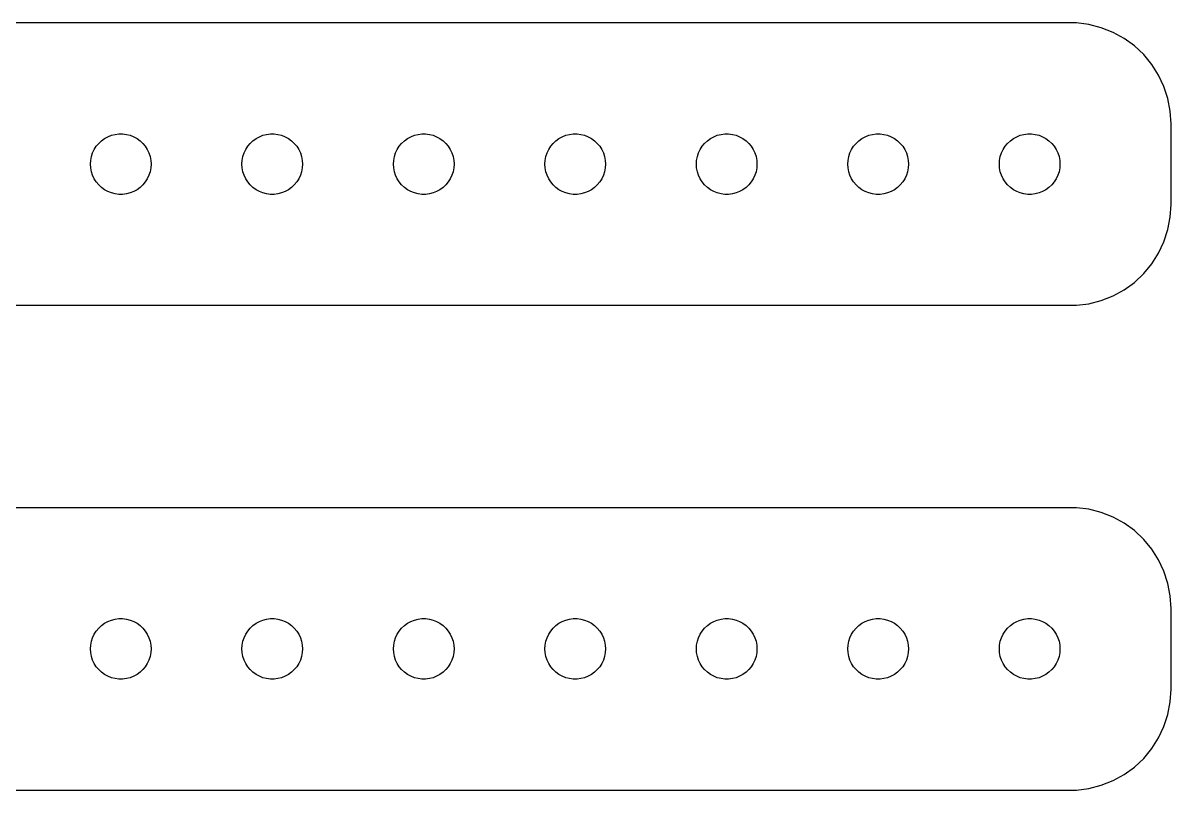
# Model space of a CAD drawing. Header units: metres. Extents: x -224 to 224, y 41 to 79.
# Drawn here: x 167.7 to 224.5, y 41 to 79 of the extents above; entities that cross this region are included whole.
import ezdxf

# ---------------------------------------------------------------- set-up
doc = ezdxf.new("R2010")
doc.units = ezdxf.units.M

msp = doc.modelspace()

# ---------------------------------------------------------------- linework, layer by layer
for p, q in [((219.814, 78.9901), (-219.814, 78.9901)), ((220.437, 78.9114), (219.814, 78.9901)), ((221.045, 78.7553), (220.437, 78.9114)), ((221.629, 78.5241), (221.045, 78.7553)), ((222.179, 78.2216), (221.629, 78.5241)), ((222.687, 77.8526), (222.179, 78.2216)), ((223.145, 77.4227), (222.687, 77.8526)), ((223.545, 76.9389), (223.145, 77.4227)), ((223.882, 76.4088), (223.545, 76.9389)), ((224.149, 75.8406), (223.882, 76.4088)), ((224.343, 75.2434), (224.149, 75.8406)), ((224.461, 74.6267), (224.343, 75.2434)), ((224.5, 74), (224.461, 74.6267)), ((224.5, 70), (224.5, 74)), ((171.696, 73.2665), (171.861, 73.3572)), ((171.861, 73.3572), (172.036, 73.4266)), ((172.036, 73.4266), (172.219, 73.4734)), ((172.219, 73.4734), (172.406, 73.497)), ((172.406, 73.497), (172.594, 73.497)), ((172.594, 73.497), (172.781, 73.4734)), ((172.781, 73.4734), (172.964, 73.4266)), ((172.964, 73.4266), (173.139, 73.3572)), ((173.139, 73.3572), (173.304, 73.2665)), ((179.196, 73.2665), (179.361, 73.3572)), ((179.361, 73.3572), (179.536, 73.4266)), ((179.536, 73.4266), (179.719, 73.4734)), ((179.719, 73.4734), (179.906, 73.497)), ((179.906, 73.497), (180.094, 73.497)), ((180.094, 73.497), (180.281, 73.4734)), ((180.281, 73.4734), (180.464, 73.4266)), ((180.464, 73.4266), (180.639, 73.3572)), ((180.639, 73.3572), (180.804, 73.2665)), ((186.696, 73.2665), (186.861, 73.3572)), ((186.861, 73.3572), (187.036, 73.4266)), ((187.036, 73.4266), (187.219, 73.4734)), ((187.219, 73.4734), (187.406, 73.497)), ((187.406, 73.497), (187.594, 73.497)), ((187.594, 73.497), (187.781, 73.4734)), ((187.781, 73.4734), (187.964, 73.4266)), ((187.964, 73.4266), (188.139, 73.3572)), ((188.139, 73.3572), (188.304, 73.2665)), ((194.196, 73.2665), (194.361, 73.3572)), ((194.361, 73.3572), (194.536, 73.4266)), ((194.536, 73.4266), (194.719, 73.4734)), ((194.719, 73.4734), (194.906, 73.497)), ((194.906, 73.497), (195.094, 73.497)), ((195.094, 73.497), (195.281, 73.4734)), ((195.281, 73.4734), (195.464, 73.4266)), ((195.464, 73.4266), (195.639, 73.3572)), ((195.639, 73.3572), (195.804, 73.2665)), ((201.696, 73.2665), (201.861, 73.3572)), ((201.861, 73.3572), (202.036, 73.4266)), ((202.036, 73.4266), (202.219, 73.4734)), ((202.219, 73.4734), (202.406, 73.497)), ((202.406, 73.497), (202.594, 73.497)), ((202.594, 73.497), (202.781, 73.4734)), ((202.781, 73.4734), (202.964, 73.4266)), ((202.964, 73.4266), (203.139, 73.3572)), ((203.139, 73.3572), (203.304, 73.2665)), ((209.196, 73.2665), (209.361, 73.3572)), ((209.361, 73.3572), (209.536, 73.4266)), ((209.536, 73.4266), (209.719, 73.4734)), ((209.719, 73.4734), (209.906, 73.497)), ((209.906, 73.497), (210.094, 73.497)), ((210.094, 73.497), (210.281, 73.4734)), ((210.281, 73.4734), (210.464, 73.4266)), ((210.464, 73.4266), (210.639, 73.3572)), ((210.639, 73.3572), (210.804, 73.2665)), ((216.696, 73.2665), (216.861, 73.3572)), ((216.861, 73.3572), (217.036, 73.4266)), ((217.036, 73.4266), (217.219, 73.4734)), ((217.219, 73.4734), (217.406, 73.497)), ((217.406, 73.497), (217.594, 73.497)), ((217.594, 73.497), (217.781, 73.4734)), ((217.781, 73.4734), (217.964, 73.4266)), ((217.964, 73.4266), (218.139, 73.3572)), ((218.139, 73.3572), (218.304, 73.2665)), ((171.186, 72.7226), (171.286, 72.8817)), ((171.286, 72.8817), (171.407, 73.0268)), ((171.407, 73.0268), (171.544, 73.1558)), ((171.544, 73.1558), (171.696, 73.2665)), ((173.304, 73.2665), (173.456, 73.1558)), ((173.456, 73.1558), (173.593, 73.0268)), ((173.593, 73.0268), (173.714, 72.8817)), ((173.714, 72.8817), (173.814, 72.7226)), ((178.686, 72.7226), (178.786, 72.8817)), ((178.786, 72.8817), (178.907, 73.0268)), ((178.907, 73.0268), (179.044, 73.1558)), ((179.044, 73.1558), (179.196, 73.2665)), ((180.804, 73.2665), (180.956, 73.1558)), ((180.956, 73.1558), (181.093, 73.0268)), ((181.093, 73.0268), (181.214, 72.8817)), ((181.214, 72.8817), (181.314, 72.7226)), ((186.186, 72.7226), (186.286, 72.8817)), ((186.286, 72.8817), (186.407, 73.0268)), ((186.407, 73.0268), (186.544, 73.1558)), ((186.544, 73.1558), (186.696, 73.2665)), ((188.304, 73.2665), (188.456, 73.1558)), ((188.456, 73.1558), (188.593, 73.0268)), ((188.593, 73.0268), (188.714, 72.8817)), ((188.714, 72.8817), (188.814, 72.7226)), ((193.686, 72.7226), (193.786, 72.8817)), ((193.786, 72.8817), (193.907, 73.0268)), ((193.907, 73.0268), (194.044, 73.1558)), ((194.044, 73.1558), (194.196, 73.2665)), ((195.804, 73.2665), (195.956, 73.1558)), ((195.956, 73.1558), (196.093, 73.0268)), ((196.093, 73.0268), (196.214, 72.8817)), ((196.214, 72.8817), (196.314, 72.7226)), ((201.186, 72.7226), (201.286, 72.8817)), ((201.286, 72.8817), (201.407, 73.0268)), ((201.407, 73.0268), (201.544, 73.1558)), ((201.544, 73.1558), (201.696, 73.2665)), ((203.304, 73.2665), (203.456, 73.1558)), ((203.456, 73.1558), (203.593, 73.0268)), ((203.593, 73.0268), (203.714, 72.8817)), ((203.714, 72.8817), (203.814, 72.7226)), ((208.686, 72.7226), (208.786, 72.8817)), ((208.786, 72.8817), (208.907, 73.0268)), ((208.907, 73.0268), (209.044, 73.1558)), ((209.044, 73.1558), (209.196, 73.2665)), ((210.804, 73.2665), (210.956, 73.1558)), ((210.956, 73.1558), (211.093, 73.0268)), ((211.093, 73.0268), (211.214, 72.8817)), ((211.214, 72.8817), (211.314, 72.7226)), ((216.186, 72.7226), (216.286, 72.8817)), ((216.286, 72.8817), (216.407, 73.0268)), ((216.407, 73.0268), (216.544, 73.1558)), ((216.544, 73.1558), (216.696, 73.2665)), ((218.304, 73.2665), (218.456, 73.1558)), ((218.456, 73.1558), (218.593, 73.0268)), ((218.593, 73.0268), (218.714, 72.8817)), ((218.714, 72.8817), (218.814, 72.7226)), ((171.012, 72.188), (171.047, 72.373)), ((171.047, 72.373), (171.105, 72.5522)), ((171.105, 72.5522), (171.186, 72.7226)), ((173.814, 72.7226), (173.895, 72.5522)), ((173.895, 72.5522), (173.953, 72.373)), ((173.953, 72.373), (173.988, 72.188)), ((178.512, 72.188), (178.547, 72.373)), ((178.547, 72.373), (178.605, 72.5522)), ((178.605, 72.5522), (178.686, 72.7226)), ((181.314, 72.7226), (181.395, 72.5522)), ((181.395, 72.5522), (181.453, 72.373)), ((181.453, 72.373), (181.488, 72.188)), ((186.012, 72.188), (186.047, 72.373)), ((186.047, 72.373), (186.105, 72.5522)), ((186.105, 72.5522), (186.186, 72.7226)), ((188.814, 72.7226), (188.895, 72.5522)), ((188.895, 72.5522), (188.953, 72.373)), ((188.953, 72.373), (188.988, 72.188)), ((193.512, 72.188), (193.547, 72.373)), ((193.547, 72.373), (193.605, 72.5522)), ((193.605, 72.5522), (193.686, 72.7226)), ((196.314, 72.7226), (196.395, 72.5522)), ((196.395, 72.5522), (196.453, 72.373)), ((196.453, 72.373), (196.488, 72.188)), ((201.012, 72.188), (201.047, 72.373)), ((201.047, 72.373), (201.105, 72.5522)), ((201.105, 72.5522), (201.186, 72.7226)), ((203.814, 72.7226), (203.895, 72.5522)), ((203.895, 72.5522), (203.953, 72.373)), ((203.953, 72.373), (203.988, 72.188)), ((208.512, 72.188), (208.547, 72.373)), ((208.547, 72.373), (208.605, 72.5522)), ((208.605, 72.5522), (208.686, 72.7226)), ((211.314, 72.7226), (211.395, 72.5522)), ((211.395, 72.5522), (211.453, 72.373)), ((211.453, 72.373), (211.488, 72.188)), ((216.012, 72.188), (216.047, 72.373)), ((216.047, 72.373), (216.105, 72.5522)), ((216.105, 72.5522), (216.186, 72.7226)), ((218.814, 72.7226), (218.895, 72.5522)), ((218.895, 72.5522), (218.953, 72.373)), ((218.953, 72.373), (218.988, 72.188)), ((171, 72), (171.012, 72.188)), ((171.012, 71.812), (171, 72)), ((171.047, 71.627), (171.012, 71.812)), ((171.105, 71.4478), (171.047, 71.627)), ((173.953, 71.627), (173.895, 71.4478)), ((173.988, 71.812), (173.953, 71.627)), ((173.988, 72.188), (174, 72)), ((174, 72), (173.988, 71.812)), ((178.5, 72), (178.512, 72.188)), ((178.512, 71.812), (178.5, 72)), ((178.547, 71.627), (178.512, 71.812)), ((178.605, 71.4478), (178.547, 71.627)), ((181.453, 71.627), (181.395, 71.4478)), ((181.488, 71.812), (181.453, 71.627)), ((181.488, 72.188), (181.5, 72)), ((181.5, 72), (181.488, 71.812)), ((186, 72), (186.012, 72.188)), ((186.012, 71.812), (186, 72)), ((186.047, 71.627), (186.012, 71.812)), ((186.105, 71.4478), (186.047, 71.627)), ((188.953, 71.627), (188.895, 71.4478)), ((188.988, 71.812), (188.953, 71.627)), ((188.988, 72.188), (189, 72)), ((189, 72), (188.988, 71.812)), ((193.5, 72), (193.512, 72.188)), ((193.512, 71.812), (193.5, 72)), ((193.547, 71.627), (193.512, 71.812)), ((193.605, 71.4478), (193.547, 71.627)), ((196.453, 71.627), (196.395, 71.4478)), ((196.488, 71.812), (196.453, 71.627)), ((196.488, 72.188), (196.5, 72)), ((196.5, 72), (196.488, 71.812)), ((201, 72), (201.012, 72.188)), ((201.012, 71.812), (201, 72)), ((201.047, 71.627), (201.012, 71.812)), ((201.105, 71.4478), (201.047, 71.627)), ((203.953, 71.627), (203.895, 71.4478)), ((203.988, 71.812), (203.953, 71.627)), ((203.988, 72.188), (204, 72)), ((204, 72), (203.988, 71.812)), ((208.5, 72), (208.512, 72.188)), ((208.512, 71.812), (208.5, 72)), ((208.547, 71.627), (208.512, 71.812)), ((208.605, 71.4478), (208.547, 71.627)), ((211.453, 71.627), (211.395, 71.4478)), ((211.488, 71.812), (211.453, 71.627)), ((211.488, 72.188), (211.5, 72)), ((211.5, 72), (211.488, 71.812)), ((216, 72), (216.012, 72.188)), ((216.012, 71.812), (216, 72)), ((216.047, 71.627), (216.012, 71.812)), ((216.105, 71.4478), (216.047, 71.627)), ((218.953, 71.627), (218.895, 71.4478)), ((218.988, 71.812), (218.953, 71.627)), ((218.988, 72.188), (219, 72)), ((219, 72), (218.988, 71.812)), ((171.186, 71.2774), (171.105, 71.4478)), ((171.286, 71.1183), (171.186, 71.2774)), ((171.407, 70.9732), (171.286, 71.1183)), ((173.714, 71.1183), (173.593, 70.9732)), ((173.814, 71.2774), (173.714, 71.1183)), ((173.895, 71.4478), (173.814, 71.2774)), ((178.686, 71.2774), (178.605, 71.4478)), ((178.786, 71.1183), (178.686, 71.2774)), ((178.907, 70.9732), (178.786, 71.1183)), ((181.214, 71.1183), (181.093, 70.9732)), ((181.314, 71.2774), (181.214, 71.1183)), ((181.395, 71.4478), (181.314, 71.2774)), ((186.186, 71.2774), (186.105, 71.4478)), ((186.286, 71.1183), (186.186, 71.2774)), ((186.407, 70.9732), (186.286, 71.1183)), ((188.714, 71.1183), (188.593, 70.9732)), ((188.814, 71.2774), (188.714, 71.1183)), ((188.895, 71.4478), (188.814, 71.2774)), ((193.686, 71.2774), (193.605, 71.4478)), ((193.786, 71.1183), (193.686, 71.2774)), ((193.907, 70.9732), (193.786, 71.1183)), ((196.214, 71.1183), (196.093, 70.9732)), ((196.314, 71.2774), (196.214, 71.1183)), ((196.395, 71.4478), (196.314, 71.2774)), ((201.186, 71.2774), (201.105, 71.4478)), ((201.286, 71.1183), (201.186, 71.2774)), ((201.407, 70.9732), (201.286, 71.1183)), ((203.714, 71.1183), (203.593, 70.9732)), ((203.814, 71.2774), (203.714, 71.1183)), ((203.895, 71.4478), (203.814, 71.2774)), ((208.686, 71.2774), (208.605, 71.4478)), ((208.786, 71.1183), (208.686, 71.2774)), ((208.907, 70.9732), (208.786, 71.1183)), ((211.214, 71.1183), (211.093, 70.9732)), ((211.314, 71.2774), (211.214, 71.1183)), ((211.395, 71.4478), (211.314, 71.2774)), ((216.186, 71.2774), (216.105, 71.4478)), ((216.286, 71.1183), (216.186, 71.2774)), ((216.407, 70.9732), (216.286, 71.1183)), ((218.714, 71.1183), (218.593, 70.9732)), ((218.814, 71.2774), (218.714, 71.1183)), ((218.895, 71.4478), (218.814, 71.2774)), ((171.544, 70.8442), (171.407, 70.9732)), ((171.696, 70.7335), (171.544, 70.8442)), ((171.861, 70.6428), (171.696, 70.7335)), ((172.036, 70.5734), (171.861, 70.6428)), ((172.219, 70.5266), (172.036, 70.5734)), ((172.406, 70.503), (172.219, 70.5266)), ((172.594, 70.503), (172.406, 70.503)), ((172.781, 70.5266), (172.594, 70.503)), ((172.964, 70.5734), (172.781, 70.5266)), ((173.139, 70.6428), (172.964, 70.5734)), ((173.304, 70.7335), (173.139, 70.6428)), ((173.456, 70.8442), (173.304, 70.7335)), ((173.593, 70.9732), (173.456, 70.8442)), ((179.044, 70.8442), (178.907, 70.9732)), ((179.196, 70.7335), (179.044, 70.8442)), ((179.361, 70.6428), (179.196, 70.7335)), ((179.536, 70.5734), (179.361, 70.6428)), ((179.719, 70.5266), (179.536, 70.5734)), ((179.906, 70.503), (179.719, 70.5266)), ((180.094, 70.503), (179.906, 70.503)), ((180.281, 70.5266), (180.094, 70.503)), ((180.464, 70.5734), (180.281, 70.5266)), ((180.639, 70.6428), (180.464, 70.5734)), ((180.804, 70.7335), (180.639, 70.6428)), ((180.956, 70.8442), (180.804, 70.7335)), ((181.093, 70.9732), (180.956, 70.8442)), ((186.544, 70.8442), (186.407, 70.9732)), ((186.696, 70.7335), (186.544, 70.8442)), ((186.861, 70.6428), (186.696, 70.7335)), ((187.036, 70.5734), (186.861, 70.6428)), ((187.219, 70.5266), (187.036, 70.5734)), ((187.406, 70.503), (187.219, 70.5266)), ((187.594, 70.503), (187.406, 70.503)), ((187.781, 70.5266), (187.594, 70.503)), ((187.964, 70.5734), (187.781, 70.5266)), ((188.139, 70.6428), (187.964, 70.5734)), ((188.304, 70.7335), (188.139, 70.6428)), ((188.456, 70.8442), (188.304, 70.7335)), ((188.593, 70.9732), (188.456, 70.8442)), ((194.044, 70.8442), (193.907, 70.9732)), ((194.196, 70.7335), (194.044, 70.8442)), ((194.361, 70.6428), (194.196, 70.7335)), ((194.536, 70.5734), (194.361, 70.6428)), ((194.719, 70.5266), (194.536, 70.5734)), ((194.906, 70.503), (194.719, 70.5266)), ((195.094, 70.503), (194.906, 70.503)), ((195.281, 70.5266), (195.094, 70.503)), ((195.464, 70.5734), (195.281, 70.5266)), ((195.639, 70.6428), (195.464, 70.5734)), ((195.804, 70.7335), (195.639, 70.6428)), ((195.956, 70.8442), (195.804, 70.7335)), ((196.093, 70.9732), (195.956, 70.8442)), ((201.544, 70.8442), (201.407, 70.9732)), ((201.696, 70.7335), (201.544, 70.8442)), ((201.861, 70.6428), (201.696, 70.7335)), ((202.036, 70.5734), (201.861, 70.6428)), ((202.219, 70.5266), (202.036, 70.5734)), ((202.406, 70.503), (202.219, 70.5266)), ((202.594, 70.503), (202.406, 70.503)), ((202.781, 70.5266), (202.594, 70.503)), ((202.964, 70.5734), (202.781, 70.5266)), ((203.139, 70.6428), (202.964, 70.5734)), ((203.304, 70.7335), (203.139, 70.6428)), ((203.456, 70.8442), (203.304, 70.7335)), ((203.593, 70.9732), (203.456, 70.8442)), ((209.044, 70.8442), (208.907, 70.9732)), ((209.196, 70.7335), (209.044, 70.8442)), ((209.361, 70.6428), (209.196, 70.7335)), ((209.536, 70.5734), (209.361, 70.6428)), ((209.719, 70.5266), (209.536, 70.5734)), ((209.906, 70.503), (209.719, 70.5266)), ((210.094, 70.503), (209.906, 70.503)), ((210.281, 70.5266), (210.094, 70.503)), ((210.464, 70.5734), (210.281, 70.5266)), ((210.639, 70.6428), (210.464, 70.5734)), ((210.804, 70.7335), (210.639, 70.6428)), ((210.956, 70.8442), (210.804, 70.7335)), ((211.093, 70.9732), (210.956, 70.8442)), ((216.544, 70.8442), (216.407, 70.9732)), ((216.696, 70.7335), (216.544, 70.8442)), ((216.861, 70.6428), (216.696, 70.7335)), ((217.036, 70.5734), (216.861, 70.6428)), ((217.219, 70.5266), (217.036, 70.5734)), ((217.406, 70.503), (217.219, 70.5266)), ((217.594, 70.503), (217.406, 70.503)), ((217.781, 70.5266), (217.594, 70.503)), ((217.964, 70.5734), (217.781, 70.5266)), ((218.139, 70.6428), (217.964, 70.5734)), ((218.304, 70.7335), (218.139, 70.6428)), ((218.456, 70.8442), (218.304, 70.7335)), ((218.593, 70.9732), (218.456, 70.8442)), ((224.461, 69.3733), (224.5, 70)), ((224.343, 68.7566), (224.461, 69.3733)), ((224.149, 68.1594), (224.343, 68.7566)), ((223.882, 67.5912), (224.149, 68.1594)), ((223.545, 67.0611), (223.882, 67.5912)), ((222.687, 66.1474), (223.145, 66.5773)), ((223.145, 66.5773), (223.545, 67.0611)), ((222.179, 65.7784), (222.687, 66.1474)), ((221.045, 65.2447), (221.629, 65.4759)), ((221.629, 65.4759), (222.179, 65.7784)), ((-219.814, 65.0099), (219.814, 65.0099)), ((219.814, 65.0099), (220.437, 65.0886)), ((220.437, 65.0886), (221.045, 65.2447)), ((219.814, 54.9901), (-219.814, 54.9901)), ((220.437, 54.9114), (219.814, 54.9901)), ((221.045, 54.7553), (220.437, 54.9114)), ((221.629, 54.5241), (221.045, 54.7553)), ((222.179, 54.2216), (221.629, 54.5241)), ((222.687, 53.8526), (222.179, 54.2216)), ((223.145, 53.4227), (222.687, 53.8526)), ((223.545, 52.9389), (223.145, 53.4227)), ((223.882, 52.4088), (223.545, 52.9389)), ((224.149, 51.8406), (223.882, 52.4088)), ((224.343, 51.2434), (224.149, 51.8406)), ((224.461, 50.6267), (224.343, 51.2434)), ((224.5, 50), (224.461, 50.6267)), ((172.036, 49.4266), (172.219, 49.4734)), ((172.219, 49.4734), (172.406, 49.497)), ((172.406, 49.497), (172.594, 49.497)), ((172.594, 49.497), (172.781, 49.4734)), ((172.781, 49.4734), (172.964, 49.4266)), ((179.536, 49.4266), (179.719, 49.4734)), ((179.719, 49.4734), (179.906, 49.497)), ((179.906, 49.497), (180.094, 49.497)), ((180.094, 49.497), (180.281, 49.4734)), ((180.281, 49.4734), (180.464, 49.4266)), ((187.036, 49.4266), (187.219, 49.4734)), ((187.219, 49.4734), (187.406, 49.497)), ((187.406, 49.497), (187.594, 49.497)), ((187.594, 49.497), (187.781, 49.4734)), ((187.781, 49.4734), (187.964, 49.4266)), ((194.536, 49.4266), (194.719, 49.4734)), ((194.719, 49.4734), (194.906, 49.497)), ((194.906, 49.497), (195.094, 49.497)), ((195.094, 49.497), (195.281, 49.4734)), ((195.281, 49.4734), (195.464, 49.4266)), ((202.036, 49.4266), (202.219, 49.4734)), ((202.219, 49.4734), (202.406, 49.497)), ((202.406, 49.497), (202.594, 49.497)), ((202.594, 49.497), (202.781, 49.4734)), ((202.781, 49.4734), (202.964, 49.4266)), ((209.536, 49.4266), (209.719, 49.4734)), ((209.719, 49.4734), (209.906, 49.497)), ((209.906, 49.497), (210.094, 49.497)), ((210.094, 49.497), (210.281, 49.4734)), ((210.281, 49.4734), (210.464, 49.4266)), ((217.036, 49.4266), (217.219, 49.4734)), ((217.219, 49.4734), (217.406, 49.497)), ((217.406, 49.497), (217.594, 49.497)), ((217.594, 49.497), (217.781, 49.4734)), ((217.781, 49.4734), (217.964, 49.4266)), ((224.5, 46), (224.5, 50)), ((171.286, 48.8817), (171.407, 49.0268)), ((171.407, 49.0268), (171.544, 49.1558)), ((171.544, 49.1558), (171.696, 49.2665)), ((171.696, 49.2665), (171.861, 49.3572)), ((171.861, 49.3572), (172.036, 49.4266)), ((172.964, 49.4266), (173.139, 49.3572)), ((173.139, 49.3572), (173.304, 49.2665)), ((173.304, 49.2665), (173.456, 49.1558)), ((173.456, 49.1558), (173.593, 49.0268)), ((173.593, 49.0268), (173.714, 48.8817)), ((178.786, 48.8817), (178.907, 49.0268)), ((178.907, 49.0268), (179.044, 49.1558)), ((179.044, 49.1558), (179.196, 49.2665)), ((179.196, 49.2665), (179.361, 49.3572)), ((179.361, 49.3572), (179.536, 49.4266)), ((180.464, 49.4266), (180.639, 49.3572)), ((180.639, 49.3572), (180.804, 49.2665)), ((180.804, 49.2665), (180.956, 49.1558)), ((180.956, 49.1558), (181.093, 49.0268)), ((181.093, 49.0268), (181.214, 48.8817)), ((186.286, 48.8817), (186.407, 49.0268)), ((186.407, 49.0268), (186.544, 49.1558)), ((186.544, 49.1558), (186.696, 49.2665)), ((186.696, 49.2665), (186.861, 49.3572)), ((186.861, 49.3572), (187.036, 49.4266)), ((187.964, 49.4266), (188.139, 49.3572)), ((188.139, 49.3572), (188.304, 49.2665)), ((188.304, 49.2665), (188.456, 49.1558)), ((188.456, 49.1558), (188.593, 49.0268)), ((188.593, 49.0268), (188.714, 48.8817)), ((193.786, 48.8817), (193.907, 49.0268)), ((193.907, 49.0268), (194.044, 49.1558)), ((194.044, 49.1558), (194.196, 49.2665)), ((194.196, 49.2665), (194.361, 49.3572)), ((194.361, 49.3572), (194.536, 49.4266)), ((195.464, 49.4266), (195.639, 49.3572)), ((195.639, 49.3572), (195.804, 49.2665)), ((195.804, 49.2665), (195.956, 49.1558)), ((195.956, 49.1558), (196.093, 49.0268)), ((196.093, 49.0268), (196.214, 48.8817)), ((201.286, 48.8817), (201.407, 49.0268)), ((201.407, 49.0268), (201.544, 49.1558)), ((201.544, 49.1558), (201.696, 49.2665)), ((201.696, 49.2665), (201.861, 49.3572)), ((201.861, 49.3572), (202.036, 49.4266)), ((202.964, 49.4266), (203.139, 49.3572)), ((203.139, 49.3572), (203.304, 49.2665)), ((203.304, 49.2665), (203.456, 49.1558)), ((203.456, 49.1558), (203.593, 49.0268)), ((203.593, 49.0268), (203.714, 48.8817)), ((208.786, 48.8817), (208.907, 49.0268)), ((208.907, 49.0268), (209.044, 49.1558)), ((209.044, 49.1558), (209.196, 49.2665)), ((209.196, 49.2665), (209.361, 49.3572)), ((209.361, 49.3572), (209.536, 49.4266)), ((210.464, 49.4266), (210.639, 49.3572)), ((210.639, 49.3572), (210.804, 49.2665)), ((210.804, 49.2665), (210.956, 49.1558)), ((210.956, 49.1558), (211.093, 49.0268)), ((211.093, 49.0268), (211.214, 48.8817)), ((216.286, 48.8817), (216.407, 49.0268)), ((216.407, 49.0268), (216.544, 49.1558)), ((216.544, 49.1558), (216.696, 49.2665)), ((216.696, 49.2665), (216.861, 49.3572)), ((216.861, 49.3572), (217.036, 49.4266)), ((217.964, 49.4266), (218.139, 49.3572)), ((218.139, 49.3572), (218.304, 49.2665)), ((218.304, 49.2665), (218.456, 49.1558)), ((218.456, 49.1558), (218.593, 49.0268)), ((218.593, 49.0268), (218.714, 48.8817)), ((171.012, 48.188), (171.047, 48.373)), ((171.047, 48.373), (171.105, 48.5522)), ((171.105, 48.5522), (171.186, 48.7226)), ((171.186, 48.7226), (171.286, 48.8817)), ((173.714, 48.8817), (173.814, 48.7226)), ((173.814, 48.7226), (173.895, 48.5522)), ((173.895, 48.5522), (173.953, 48.373)), ((173.953, 48.373), (173.988, 48.188)), ((178.512, 48.188), (178.547, 48.373)), ((178.547, 48.373), (178.605, 48.5522)), ((178.605, 48.5522), (178.686, 48.7226)), ((178.686, 48.7226), (178.786, 48.8817)), ((181.214, 48.8817), (181.314, 48.7226)), ((181.314, 48.7226), (181.395, 48.5522)), ((181.395, 48.5522), (181.453, 48.373)), ((181.453, 48.373), (181.488, 48.188)), ((186.012, 48.188), (186.047, 48.373)), ((186.047, 48.373), (186.105, 48.5522)), ((186.105, 48.5522), (186.186, 48.7226)), ((186.186, 48.7226), (186.286, 48.8817)), ((188.714, 48.8817), (188.814, 48.7226)), ((188.814, 48.7226), (188.895, 48.5522)), ((188.895, 48.5522), (188.953, 48.373)), ((188.953, 48.373), (188.988, 48.188)), ((193.512, 48.188), (193.547, 48.373)), ((193.547, 48.373), (193.605, 48.5522)), ((193.605, 48.5522), (193.686, 48.7226)), ((193.686, 48.7226), (193.786, 48.8817)), ((196.214, 48.8817), (196.314, 48.7226)), ((196.314, 48.7226), (196.395, 48.5522)), ((196.395, 48.5522), (196.453, 48.373)), ((196.453, 48.373), (196.488, 48.188)), ((201.012, 48.188), (201.047, 48.373)), ((201.047, 48.373), (201.105, 48.5522)), ((201.105, 48.5522), (201.186, 48.7226)), ((201.186, 48.7226), (201.286, 48.8817)), ((203.714, 48.8817), (203.814, 48.7226)), ((203.814, 48.7226), (203.895, 48.5522)), ((203.895, 48.5522), (203.953, 48.373)), ((203.953, 48.373), (203.988, 48.188)), ((208.512, 48.188), (208.547, 48.373)), ((208.547, 48.373), (208.605, 48.5522)), ((208.605, 48.5522), (208.686, 48.7226)), ((208.686, 48.7226), (208.786, 48.8817)), ((211.214, 48.8817), (211.314, 48.7226)), ((211.314, 48.7226), (211.395, 48.5522)), ((211.395, 48.5522), (211.453, 48.373)), ((211.453, 48.373), (211.488, 48.188)), ((216.012, 48.188), (216.047, 48.373)), ((216.047, 48.373), (216.105, 48.5522)), ((216.105, 48.5522), (216.186, 48.7226)), ((216.186, 48.7226), (216.286, 48.8817)), ((218.714, 48.8817), (218.814, 48.7226)), ((218.814, 48.7226), (218.895, 48.5522)), ((218.895, 48.5522), (218.953, 48.373)), ((218.953, 48.373), (218.988, 48.188)), ((171, 48), (171.012, 48.188)), ((171.012, 47.812), (171, 48)), ((171.047, 47.627), (171.012, 47.812)), ((173.988, 47.812), (173.953, 47.627)), ((173.988, 48.188), (174, 48)), ((174, 48), (173.988, 47.812)), ((178.5, 48), (178.512, 48.188)), ((178.512, 47.812), (178.5, 48)), ((178.547, 47.627), (178.512, 47.812)), ((181.488, 47.812), (181.453, 47.627)), ((181.488, 48.188), (181.5, 48)), ((181.5, 48), (181.488, 47.812)), ((186, 48), (186.012, 48.188)), ((186.012, 47.812), (186, 48)), ((186.047, 47.627), (186.012, 47.812)), ((188.988, 47.812), (188.953, 47.627)), ((188.988, 48.188), (189, 48)), ((189, 48), (188.988, 47.812)), ((193.5, 48), (193.512, 48.188)), ((193.512, 47.812), (193.5, 48)), ((193.547, 47.627), (193.512, 47.812)), ((196.488, 47.812), (196.453, 47.627)), ((196.488, 48.188), (196.5, 48)), ((196.5, 48), (196.488, 47.812)), ((201, 48), (201.012, 48.188)), ((201.012, 47.812), (201, 48)), ((201.047, 47.627), (201.012, 47.812)), ((203.988, 47.812), (203.953, 47.627)), ((203.988, 48.188), (204, 48)), ((204, 48), (203.988, 47.812)), ((208.5, 48), (208.512, 48.188)), ((208.512, 47.812), (208.5, 48)), ((208.547, 47.627), (208.512, 47.812)), ((211.488, 47.812), (211.453, 47.627)), ((211.488, 48.188), (211.5, 48)), ((211.5, 48), (211.488, 47.812)), ((216, 48), (216.012, 48.188)), ((216.012, 47.812), (216, 48)), ((216.047, 47.627), (216.012, 47.812)), ((218.988, 47.812), (218.953, 47.627)), ((218.988, 48.188), (219, 48)), ((219, 48), (218.988, 47.812)), ((171.105, 47.4478), (171.047, 47.627)), ((171.186, 47.2774), (171.105, 47.4478)), ((171.286, 47.1183), (171.186, 47.2774)), ((173.814, 47.2774), (173.714, 47.1183)), ((173.895, 47.4478), (173.814, 47.2774)), ((173.953, 47.627), (173.895, 47.4478)), ((178.605, 47.4478), (178.547, 47.627)), ((178.686, 47.2774), (178.605, 47.4478)), ((178.786, 47.1183), (178.686, 47.2774)), ((181.314, 47.2774), (181.214, 47.1183)), ((181.395, 47.4478), (181.314, 47.2774)), ((181.453, 47.627), (181.395, 47.4478)), ((186.105, 47.4478), (186.047, 47.627)), ((186.186, 47.2774), (186.105, 47.4478)), ((186.286, 47.1183), (186.186, 47.2774)), ((188.814, 47.2774), (188.714, 47.1183)), ((188.895, 47.4478), (188.814, 47.2774)), ((188.953, 47.627), (188.895, 47.4478)), ((193.605, 47.4478), (193.547, 47.627)), ((193.686, 47.2774), (193.605, 47.4478)), ((193.786, 47.1183), (193.686, 47.2774)), ((196.314, 47.2774), (196.214, 47.1183)), ((196.395, 47.4478), (196.314, 47.2774)), ((196.453, 47.627), (196.395, 47.4478)), ((201.105, 47.4478), (201.047, 47.627)), ((201.186, 47.2774), (201.105, 47.4478)), ((201.286, 47.1183), (201.186, 47.2774)), ((203.814, 47.2774), (203.714, 47.1183)), ((203.895, 47.4478), (203.814, 47.2774)), ((203.953, 47.627), (203.895, 47.4478)), ((208.605, 47.4478), (208.547, 47.627)), ((208.686, 47.2774), (208.605, 47.4478)), ((208.786, 47.1183), (208.686, 47.2774)), ((211.314, 47.2774), (211.214, 47.1183)), ((211.395, 47.4478), (211.314, 47.2774)), ((211.453, 47.627), (211.395, 47.4478)), ((216.105, 47.4478), (216.047, 47.627)), ((216.186, 47.2774), (216.105, 47.4478)), ((216.286, 47.1183), (216.186, 47.2774)), ((218.814, 47.2774), (218.714, 47.1183)), ((218.895, 47.4478), (218.814, 47.2774)), ((218.953, 47.627), (218.895, 47.4478)), ((171.407, 46.9732), (171.286, 47.1183)), ((171.544, 46.8442), (171.407, 46.9732)), ((171.696, 46.7335), (171.544, 46.8442)), ((171.861, 46.6428), (171.696, 46.7335)), ((172.036, 46.5734), (171.861, 46.6428)), ((173.139, 46.6428), (172.964, 46.5734)), ((173.304, 46.7335), (173.139, 46.6428)), ((173.456, 46.8442), (173.304, 46.7335)), ((173.593, 46.9732), (173.456, 46.8442)), ((173.714, 47.1183), (173.593, 46.9732)), ((178.907, 46.9732), (178.786, 47.1183)), ((179.044, 46.8442), (178.907, 46.9732)), ((179.196, 46.7335), (179.044, 46.8442)), ((179.361, 46.6428), (179.196, 46.7335)), ((179.536, 46.5734), (179.361, 46.6428)), ((180.639, 46.6428), (180.464, 46.5734)), ((180.804, 46.7335), (180.639, 46.6428)), ((180.956, 46.8442), (180.804, 46.7335)), ((181.093, 46.9732), (180.956, 46.8442)), ((181.214, 47.1183), (181.093, 46.9732)), ((186.407, 46.9732), (186.286, 47.1183)), ((186.544, 46.8442), (186.407, 46.9732)), ((186.696, 46.7335), (186.544, 46.8442)), ((186.861, 46.6428), (186.696, 46.7335)), ((187.036, 46.5734), (186.861, 46.6428)), ((188.139, 46.6428), (187.964, 46.5734)), ((188.304, 46.7335), (188.139, 46.6428)), ((188.456, 46.8442), (188.304, 46.7335)), ((188.593, 46.9732), (188.456, 46.8442)), ((188.714, 47.1183), (188.593, 46.9732)), ((193.907, 46.9732), (193.786, 47.1183)), ((194.044, 46.8442), (193.907, 46.9732)), ((194.196, 46.7335), (194.044, 46.8442)), ((194.361, 46.6428), (194.196, 46.7335)), ((194.536, 46.5734), (194.361, 46.6428)), ((195.639, 46.6428), (195.464, 46.5734)), ((195.804, 46.7335), (195.639, 46.6428)), ((195.956, 46.8442), (195.804, 46.7335)), ((196.093, 46.9732), (195.956, 46.8442)), ((196.214, 47.1183), (196.093, 46.9732)), ((201.407, 46.9732), (201.286, 47.1183)), ((201.544, 46.8442), (201.407, 46.9732)), ((201.696, 46.7335), (201.544, 46.8442)), ((201.861, 46.6428), (201.696, 46.7335)), ((202.036, 46.5734), (201.861, 46.6428)), ((203.139, 46.6428), (202.964, 46.5734)), ((203.304, 46.7335), (203.139, 46.6428)), ((203.456, 46.8442), (203.304, 46.7335)), ((203.593, 46.9732), (203.456, 46.8442)), ((203.714, 47.1183), (203.593, 46.9732)), ((208.907, 46.9732), (208.786, 47.1183)), ((209.044, 46.8442), (208.907, 46.9732)), ((209.196, 46.7335), (209.044, 46.8442)), ((209.361, 46.6428), (209.196, 46.7335)), ((209.536, 46.5734), (209.361, 46.6428)), ((210.639, 46.6428), (210.464, 46.5734)), ((210.804, 46.7335), (210.639, 46.6428)), ((210.956, 46.8442), (210.804, 46.7335)), ((211.093, 46.9732), (210.956, 46.8442)), ((211.214, 47.1183), (211.093, 46.9732)), ((216.407, 46.9732), (216.286, 47.1183)), ((216.544, 46.8442), (216.407, 46.9732)), ((216.696, 46.7335), (216.544, 46.8442)), ((216.861, 46.6428), (216.696, 46.7335)), ((217.036, 46.5734), (216.861, 46.6428)), ((218.139, 46.6428), (217.964, 46.5734)), ((218.304, 46.7335), (218.139, 46.6428)), ((218.456, 46.8442), (218.304, 46.7335)), ((218.593, 46.9732), (218.456, 46.8442)), ((218.714, 47.1183), (218.593, 46.9732)), ((172.219, 46.5266), (172.036, 46.5734)), ((172.406, 46.503), (172.219, 46.5266)), ((172.594, 46.503), (172.406, 46.503)), ((172.781, 46.5266), (172.594, 46.503)), ((172.964, 46.5734), (172.781, 46.5266)), ((179.719, 46.5266), (179.536, 46.5734)), ((179.906, 46.503), (179.719, 46.5266)), ((180.094, 46.503), (179.906, 46.503)), ((180.281, 46.5266), (180.094, 46.503)), ((180.464, 46.5734), (180.281, 46.5266)), ((187.219, 46.5266), (187.036, 46.5734)), ((187.406, 46.503), (187.219, 46.5266)), ((187.594, 46.503), (187.406, 46.503)), ((187.781, 46.5266), (187.594, 46.503)), ((187.964, 46.5734), (187.781, 46.5266)), ((194.719, 46.5266), (194.536, 46.5734)), ((194.906, 46.503), (194.719, 46.5266)), ((195.094, 46.503), (194.906, 46.503)), ((195.281, 46.5266), (195.094, 46.503)), ((195.464, 46.5734), (195.281, 46.5266)), ((202.219, 46.5266), (202.036, 46.5734)), ((202.406, 46.503), (202.219, 46.5266)), ((202.594, 46.503), (202.406, 46.503)), ((202.781, 46.5266), (202.594, 46.503)), ((202.964, 46.5734), (202.781, 46.5266)), ((209.719, 46.5266), (209.536, 46.5734)), ((209.906, 46.503), (209.719, 46.5266)), ((210.094, 46.503), (209.906, 46.503)), ((210.281, 46.5266), (210.094, 46.503)), ((210.464, 46.5734), (210.281, 46.5266)), ((217.219, 46.5266), (217.036, 46.5734)), ((217.406, 46.503), (217.219, 46.5266)), ((217.594, 46.503), (217.406, 46.503)), ((217.781, 46.5266), (217.594, 46.503)), ((217.964, 46.5734), (217.781, 46.5266)), ((224.461, 45.3733), (224.5, 46)), ((224.343, 44.7566), (224.461, 45.3733)), ((224.149, 44.1594), (224.343, 44.7566)), ((223.882, 43.5912), (224.149, 44.1594)), ((223.545, 43.0611), (223.882, 43.5912)), ((223.145, 42.5773), (223.545, 43.0611)), ((222.179, 41.7784), (222.687, 42.1474)), ((222.687, 42.1474), (223.145, 42.5773)), ((221.629, 41.4759), (222.179, 41.7784)), ((-219.814, 41.0099), (219.814, 41.0099)), ((219.814, 41.0099), (220.437, 41.0886)), ((220.437, 41.0886), (221.045, 41.2447)), ((221.045, 41.2447), (221.629, 41.4759))]:
    msp.add_line(p, q)

doc.saveas('drawing.dxf')
